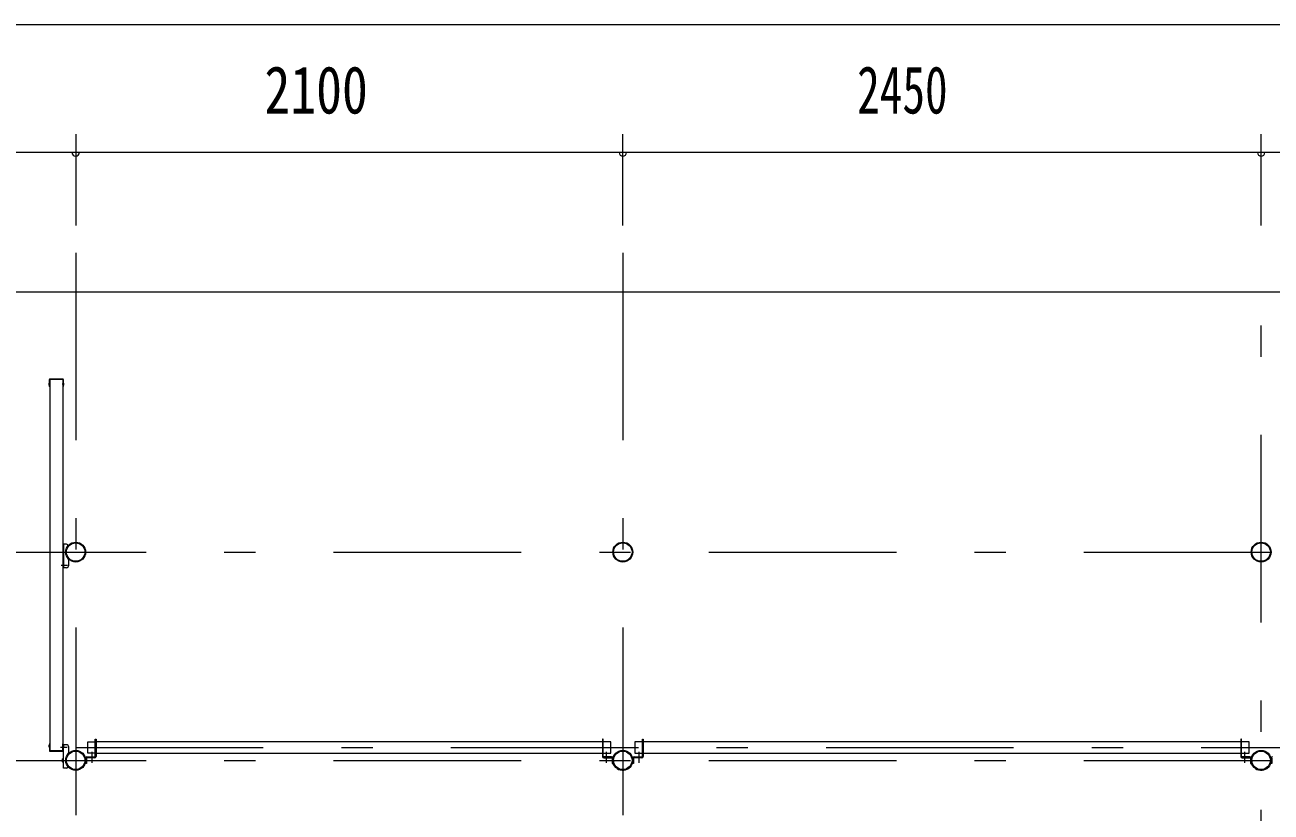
# Model space of a CAD drawing. Units: millimetres, scale not verified. Extents: x -37128 to 37128, y -14700 to 14700.
# Drawn here: x -272 to 4511, y -2391 to 633 of the extents above; entities that cross this region are included whole.
import ezdxf
from ezdxf.enums import TextEntityAlignment as Align

# ---------------------------------------------------------------- set-up
doc = ezdxf.new("R2010")
doc.units = ezdxf.units.MM
doc.header["$LTSCALE"] = 60
doc.linetypes.add('USER3', pattern=[24, 12, -5, 2, -5])
for name, color, linetype, lineweight in [('0-2_1-0BOLD', 7, 'Continuous', 18), ('0-3_1-2CENTER', 3, 'USER3', 18), ('0-4_1-4THIN', 4, 'Continuous', 18), ('0-5_1-5DIM', 3, 'Continuous', 18)]:
    doc.layers.add(name, color=color, linetype=linetype, lineweight=lineweight)
doc.styles.add('ＭＳ ゴシック', font='')
doc.styles.get('ＭＳ ゴシック').set_extended_font_data('MS Gothic')

msp = doc.modelspace()

# ---------------------------------------------------------------- linework, layer by layer
at = {"layer": '0-2_1-0BOLD'}
for p, q in [((-178.12, -743.96), (-179.24, -744.06)), ((-178.12, -750.96), (-179.24, -750.86)), ((-178.41, -743.96), (-178.12, -743.96)), ((-178.12, -755.86), (-178.12, -729.06)), ((-176.52, -727.46), (-126.72, -727.46)), ((-176.52, -729.06), (-176.52, -755.86)), ((-126.72, -729.06), (-176.52, -729.06)), ((-176.12, -755.86), (-176.52, -755.86)), ((-176.52, -757.46), (-176.12, -757.46)), ((-176.12, -729.46), (-176.12, -2155.46)), ((-127.12, -729.46), (-176.12, -729.46)), ((-126.72, -755.86), (-127.12, -755.86)), ((-126.72, -757.46), (-127.12, -757.46)), ((-126.72, -729.06), (-126.72, -755.86)), ((-125.12, -729.06), (-125.12, -755.86)), ((-124.84, -743.96), (-125.12, -743.96)), ((-125.12, -743.96), (-124.01, -744.06)), ((-125.12, -750.96), (-124.01, -750.86)), ((-123.62, -1362.46), (-123.62, -1452.46)), ((-112.64, -1362.46), (-123.62, -1362.46)), ((-103.62, -1442.46), (-103.62, -1420.24)), ((-113.62, -1452.46), (-123.62, -1452.46)), ((-178.12, -2133.96), (-179.24, -2134.06)), ((-178.12, -2140.96), (-179.24, -2140.86)), ((-178.41, -2133.96), (-178.12, -2133.96)), ((-178.12, -2129.06), (-178.12, -2155.86)), ((-176.52, -2127.46), (-176.12, -2127.46)), ((-176.52, -2155.86), (-176.52, -2129.06)), ((-176.12, -2129.06), (-176.52, -2129.06)), ((-126.72, -2127.46), (-127.12, -2127.46)), ((-126.72, -2129.06), (-127.12, -2129.06)), ((-126.72, -2155.86), (-126.72, -2129.06)), ((-125.12, -2155.86), (-125.12, -2129.06)), ((-113.62, -2132.46), (-123.62, -2132.46)), ((-123.62, -2222.46), (-123.62, -2132.46)), ((-103.62, -2164.68), (-103.62, -2142.46)), ((1944.38, -2121.96), (0.68, -2121.96)), ((4394.38, -2121.96), (2100.68, -2121.96)), ((-126.72, -2155.86), (-176.52, -2155.86)), ((-176.52, -2157.46), (-126.72, -2157.46)), ((-34.12, -2179.26), (-4.52, -2179.26)), ((-4.52, -2182.46), (-34.12, -2182.46)), ((0.68, -2164.66), (1944.38, -2164.66)), ((1979.18, -2179.26), (1949.58, -2179.26)), ((1949.58, -2182.46), (1979.18, -2182.46)), ((2065.88, -2179.26), (2095.48, -2179.26)), ((2095.48, -2182.46), (2065.88, -2182.46)), ((2100.68, -2164.66), (4394.38, -2164.66)), ((4429.18, -2179.26), (4399.58, -2179.26)), ((4399.58, -2182.46), (4429.18, -2182.46)), ((-112.64, -2222.46), (-123.62, -2222.46))]:
    msp.add_line(p, q, dxfattribs=at)
msp.add_lwpolyline([(7572.53, -392.46), (7572.53, -4392.46), (-377.47, -4392.46), (-377.47, -392.46)], close=True, dxfattribs=at)
for points in [[(-127.12, -729.46), (-127.12, -2155.46), (-176.12, -2155.46)], [(-2.52, -2164.66), (-31.37, -2164.66), (-31.37, -2121.96), (-2.52, -2121.96)], [(-2.52, -2177.26), (-2.52, -2111.46), (0.68, -2111.46), (0.68, -2177.26)], [(1947.58, -2177.26), (1947.58, -2111.46), (1944.38, -2111.46), (1944.38, -2177.26)], [(1947.58, -2164.66), (1976.43, -2164.66), (1976.43, -2121.96), (1947.58, -2121.96)], [(2097.48, -2121.96), (2068.63, -2121.96), (2068.63, -2164.66), (2097.48, -2164.66)], [(2097.48, -2177.26), (2097.48, -2111.46), (2100.68, -2111.46), (2100.68, -2177.26)], [(4397.58, -2177.26), (4397.58, -2111.46), (4394.38, -2111.46), (4394.38, -2177.26)], [(4397.58, -2164.66), (4426.43, -2164.66), (4426.43, -2121.96), (4397.58, -2121.96)], [(-36.12, -2184.46), (-36.12, -2204.46), (-39.32, -2204.46), (-39.32, -2184.46)], [(1981.18, -2184.46), (1981.18, -2204.46), (1984.38, -2204.46), (1984.38, -2184.46)], [(2063.88, -2184.46), (2063.88, -2204.46), (2060.68, -2204.46), (2060.68, -2184.46)], [(4431.18, -2184.46), (4431.18, -2204.46), (4434.38, -2204.46), (4434.38, -2184.46)], [(4513.88, -2184.46), (4513.88, -2204.46), (4510.68, -2204.46), (4510.68, -2184.46)]]:
    msp.add_lwpolyline(points, dxfattribs=at)
for centre, radius in [((-77.47, -1392.46), 38.15), ((-77.47, -1392.46), 35.35), ((2022.53, -1392.46), 38.15), ((2022.53, -1392.46), 35.35), ((4472.53, -1392.46), 38.15), ((4472.53, -1392.46), 35.35), ((-77.47, -2192.46), 38.15), ((-77.47, -2192.46), 38.15), ((-77.47, -2192.46), 35.35), ((-77.47, -2192.46), 35.35), ((2022.53, -2192.46), 38.15), ((2022.53, -2192.46), 38.15), ((2022.53, -2192.46), 35.35), ((2022.53, -2192.46), 35.35), ((2022.53, -2192.46), 35.35), ((4472.53, -2192.46), 38.15), ((4472.53, -2192.46), 38.15), ((4472.53, -2192.46), 35.35), ((4472.53, -2192.46), 35.35), ((4472.53, -2192.46), 35.35)]:
    msp.add_circle(centre, radius, dxfattribs=at)
for centre, radius, start, end in [((-171.72, -747.46), 9, 164.11915, 195.88085), ((-179.13, -745.35), 1.3, 95, 164.11915), ((-179.13, -749.57), 1.3, 195.88085, 265), ((-176.52, -729.06), 1.6, 90, 180), ((-176.52, -755.86), 1.6, 180, 270), ((-126.72, -729.06), 1.6, 0, 90), ((-126.72, -755.86), 1.6, 270, 0), ((-124.12, -745.35), 1.3, 15.88085, 85), ((-124.12, -749.57), 1.3, 275, 344.11915), ((-131.52, -747.46), 9, 344.11915, 15.88085), ((-112.64, -1367.46), 5, 324.59346, 90), ((-113.62, -1442.46), 10, 270, 0), ((-113.62, -1442.46), 10, 270, 0), ((-171.72, -2137.46), 9, 164.11915, 195.88085), ((-179.13, -2135.35), 1.3, 95, 164.11915), ((-179.13, -2139.57), 1.3, 195.88085, 265), ((-176.52, -2129.06), 1.6, 90, 180), ((-126.72, -2129.06), 1.6, 0, 90), ((-113.62, -2142.46), 10, 0, 90), ((-176.52, -2155.86), 1.6, 180, 270), ((-126.72, -2155.86), 1.6, 270, 0), ((-34.12, -2184.46), 5.2, 90, 180), ((-34.12, -2184.46), 2, 90, 180), ((-4.52, -2177.26), 2, 270, 0), ((-4.52, -2177.26), 5.2, 270, 0), ((1949.58, -2177.26), 5.2, 180, 270), ((1949.58, -2177.26), 2, 180, 270), ((1979.18, -2184.46), 5.2, 0, 90), ((1979.18, -2184.46), 2, 0, 90), ((2065.88, -2184.46), 5.2, 90, 180), ((2065.88, -2184.46), 2, 90, 180), ((2095.48, -2177.26), 2, 270, 0), ((2095.48, -2177.26), 5.2, 270, 0), ((4399.58, -2177.26), 5.2, 180, 270), ((4399.58, -2177.26), 2, 180, 270), ((4429.18, -2184.46), 5.2, 0, 90), ((4429.18, -2184.46), 2, 0, 90), ((4515.88, -2184.46), 5.2, 90, 180), ((-112.64, -2217.46), 5, 270, 35.40654), ((2022.53, -2192.46), 38.15, 234.59346, 316.72882), ((4472.53, -2192.46), 38.15, 234.59346, 316.72882)]:
    msp.add_arc(centre, radius, start, end, dxfattribs=at)
at = {"layer": '0-3_1-2CENTER'}
for p, q in [((-77.47, -242.46), (-77.47, -4542.46)), ((2022.53, -242.46), (2022.53, -4542.46)), ((4472.53, -4542.46), (4472.53, -242.46)), ((-173.52, -747.46), (-181.12, -747.46)), ((-122.12, -747.46), (-129.72, -747.46)), ((-527.47, -1392.46), (7722.53, -1392.46)), ((-133.82, -1442.46), (-108.82, -1442.46)), ((-173.52, -2137.46), (-181.12, -2137.46)), ((-135.32, -2142.46), (-110.32, -2142.46)), ((-122.12, -2137.46), (-129.72, -2137.46)), ((-77.47, -2143.31), (7272.53, -2143.31)), ((-527.47, -2192.46), (7722.53, -2192.46)), ((-14.32, -2201.46), (-14.32, -2159.66)), ((1959.38, -2201.46), (1959.38, -2159.66)), ((2085.68, -2201.46), (2085.68, -2159.66)), ((4409.38, -2201.46), (4409.38, -2159.66))]:
    msp.add_line(p, q, dxfattribs=at)
at = {"layer": '0-4_1-4THIN'}
for p, q in [((-127.12, -1386.68), (-124.82, -1386.68)), ((-127.12, -1389.57), (-124.82, -1389.57)), ((-127.12, -1395.34), (-124.82, -1395.34)), ((-127.12, -1398.23), (-124.82, -1398.23)), ((-128.82, -2187.56), (-128.82, -2197.36)), ((-128.82, -2197.36), (-128.32, -2198.23)), ((-128.32, -2189.57), (-124.82, -2189.57)), ((-128.32, -2195.35), (-124.82, -2195.35)), ((-128.32, -2198.23), (-124.82, -2198.23)), ((-123.62, -2199.96), (-123.62, -2184.96))]:
    msp.add_line(p, q, dxfattribs=at)
for points in [[(-123.62, -1384.96), (-124.82, -1384.96), (-124.82, -1399.96), (-123.62, -1399.96)], [(-128.82, -2187.56), (-128.32, -2186.68), (-124.82, -2186.68)], [(-123.62, -2199.96), (-124.82, -2199.96), (-124.82, -2184.96), (-123.62, -2184.96)]]:
    msp.add_lwpolyline(points, dxfattribs=at)
for centre, radius, start, end in [((-126.51, -2196.79), 2.32, 141.45377, 180), ((-126.5, -2188.13), 2.32, 180, 218.53143), ((-120.31, -2192.46), 8.51, 160.16867, 199.82912)]:
    msp.add_arc(centre, radius, start, end, dxfattribs=at)
at = {"layer": '0-5_1-5DIM'}
for p, q in [((7572.53, 632.54), (-377.47, 632.54)), ((-77.47, 212.54), (-77.47, -137.46)), ((2022.53, -137.46), (2022.53, 212.54)), ((4472.53, -137.46), (4472.53, 212.54)), ((8122.03, 142.54), (-926.97, 142.54)), ((-63.47, 142.54), (-91.47, 142.54)), ((2036.53, 142.54), (2008.53, 142.54)), ((4486.53, 142.54), (4458.53, 142.54))]:
    msp.add_line(p, q, dxfattribs=at)
for centre in [(-77.47, 142.54), (2022.53, 142.54), (4472.53, 142.54)]:
    msp.add_arc(centre, 14, 180, 0, dxfattribs=at)

# ---------------------------------------------------------------- texts
at = {"layer": '0-5_1-5DIM', "color": 7, "style": 'ＭＳ ゴシック'}
for s, width, p in [('2100', 0.8, (647.03, 237.41)), ('2450', 0.7, (2922.03, 237.41))]:
    msp.add_text(s, height=182.3, dxfattribs=dict(at, width=width)).set_placement(p, align=Align.BOTTOM_LEFT)

doc.saveas('drawing.dxf')
